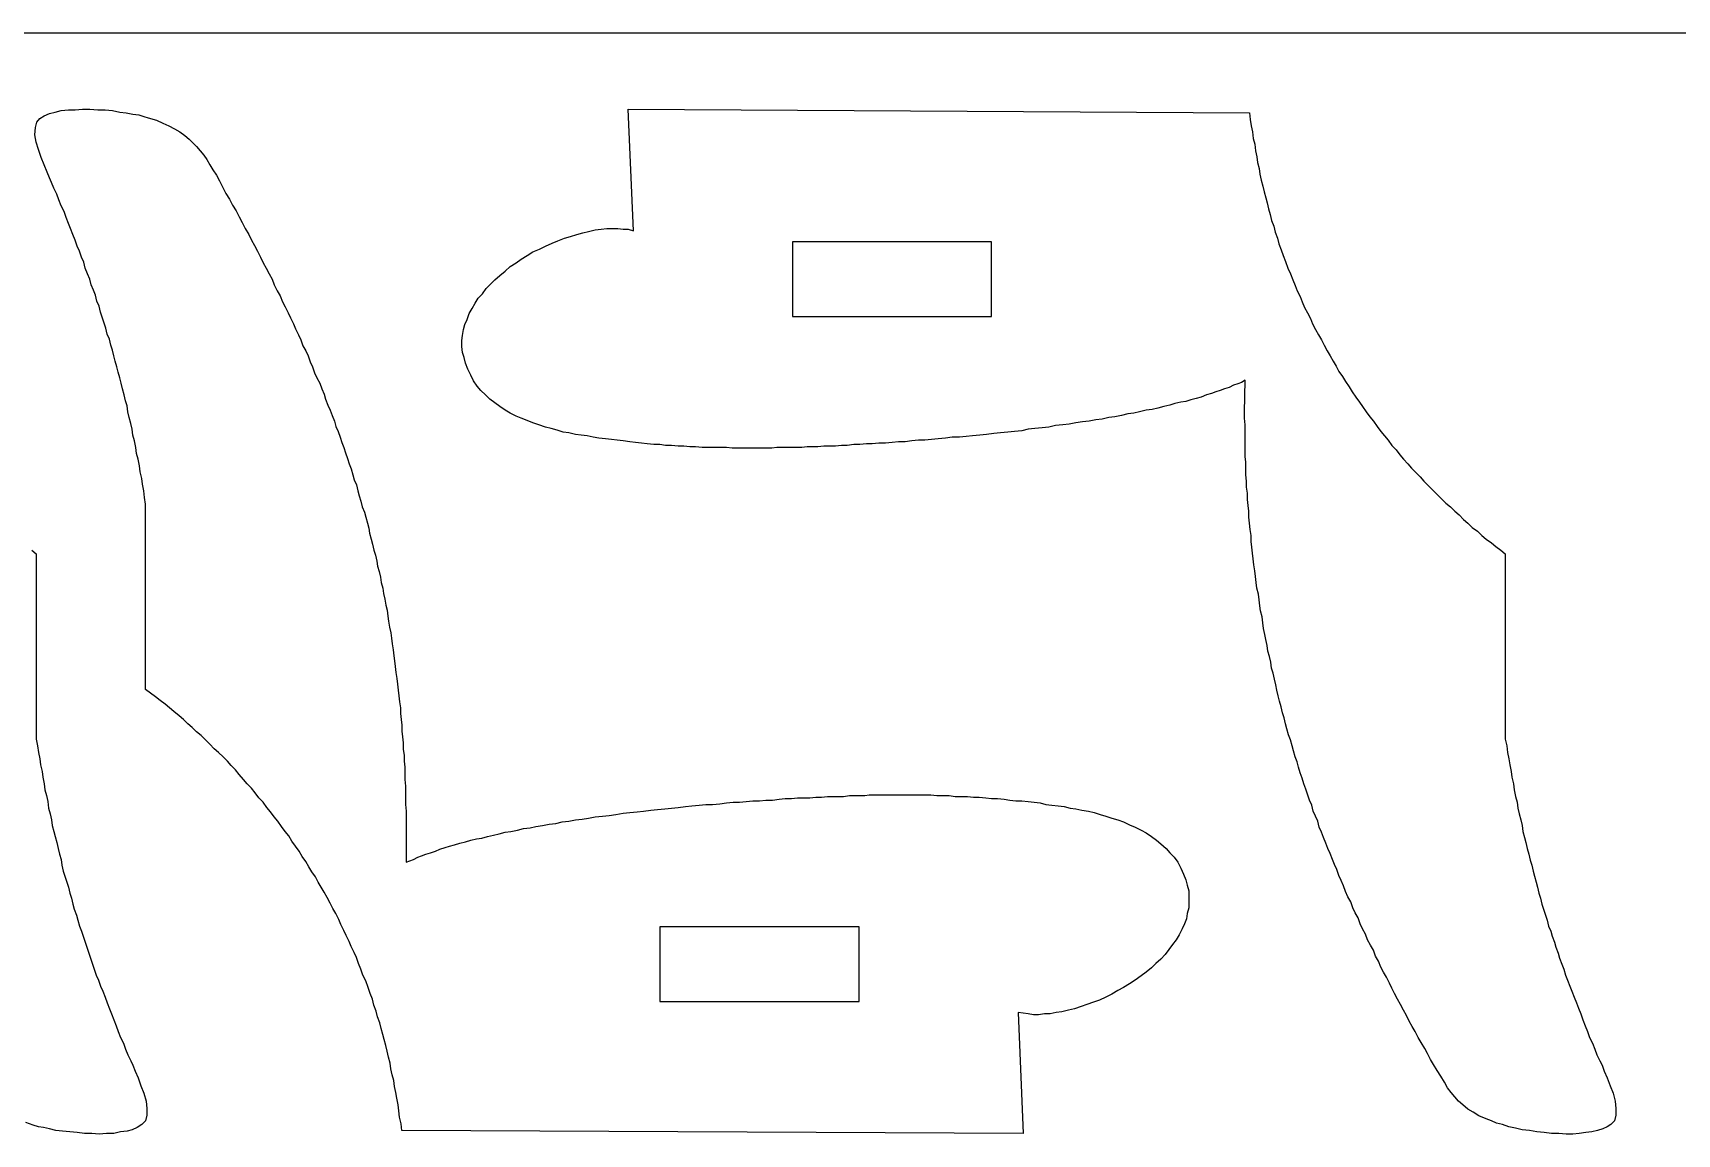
# Model space of a CAD drawing. Extents: x 11 to 591, y 39 to 419.
# Drawn here: x 181.2 to 237.3, y 191.4 to 229 of the extents above; entities that cross this region are included whole.
import ezdxf

# ---------------------------------------------------------------- set-up
doc = ezdxf.new("R2010")
doc.units = 0
doc.layers.get('0').update_dxf_attribs({"linetype": 'CONTINUOUS'})

msp = doc.modelspace()

# ---------------------------------------------------------------- linework, layer by layer
at = {"color": 5}
msp.add_line((11.215419, 228.955266), (591.140419, 228.955266), dxfattribs=at)
at = {"color": 3}
for p, q in [((181.465419, 226.030266), (181.615419, 226.130266)), ((181.615419, 226.130266), (181.790419, 226.205266)), ((181.790419, 226.205266), (181.990419, 226.255266)), ((181.990419, 226.255266), (182.190419, 226.305266)), ((182.190419, 226.305266), (182.440419, 226.330266)), ((182.440419, 226.330266), (182.665419, 226.330266)), ((182.665419, 226.330266), (182.915419, 226.355266)), ((182.915419, 226.355266), (183.165419, 226.355266)), ((183.165419, 226.355266), (183.440419, 226.330266)), ((183.440419, 226.330266), (183.690419, 226.330266)), ((183.690419, 226.330266), (183.940419, 226.305266)), ((183.940419, 226.305266), (184.190419, 226.255266)), ((184.190419, 226.255266), (184.415419, 226.230266)), ((184.415419, 226.230266), (184.640419, 226.180266)), ((184.640419, 226.180266), (184.840419, 226.155266)), ((184.840419, 226.155266), (185.015419, 226.105266)), ((185.015419, 226.105266), (185.165419, 226.055266)), ((201.715419, 222.205266), (201.540419, 226.355266)), ((201.540419, 226.355266), (222.740419, 226.230266)), ((222.740419, 226.230266), (222.765419, 226.005266)), ((181.290419, 225.480266), (181.315419, 225.730266)), ((181.315419, 225.730266), (181.365419, 225.905266)), ((181.365419, 225.905266), (181.465419, 226.030266)), ((185.165419, 226.055266), (185.440419, 225.980266)), ((185.440419, 225.980266), (185.665419, 225.880266)), ((185.665419, 225.880266), (185.865419, 225.780266)), ((185.865419, 225.780266), (186.065419, 225.680266)), ((186.065419, 225.680266), (186.240419, 225.580266)), ((186.240419, 225.580266), (186.415419, 225.455266)), ((222.765419, 226.005266), (222.790419, 225.780266)), ((222.790419, 225.780266), (222.840419, 225.580266)), ((222.840419, 225.580266), (222.865419, 225.355266)), ((181.340419, 225.230266), (181.290419, 225.480266)), ((181.415419, 224.980266), (181.340419, 225.230266)), ((181.515419, 224.705266), (181.415419, 224.980266)), ((186.415419, 225.455266), (186.565419, 225.330266)), ((186.565419, 225.330266), (186.690419, 225.205266)), ((186.690419, 225.205266), (186.815419, 225.080266)), ((186.815419, 225.080266), (186.940419, 224.930266)), ((222.865419, 225.355266), (222.915419, 225.155266)), ((222.915419, 225.155266), (222.940419, 224.930266)), ((181.615419, 224.455266), (181.515419, 224.705266)), ((181.715419, 224.205266), (181.615419, 224.455266)), ((186.940419, 224.930266), (187.065419, 224.780266)), ((187.065419, 224.780266), (187.165419, 224.630266)), ((187.165419, 224.630266), (187.265419, 224.455266)), ((187.265419, 224.455266), (187.365419, 224.280266)), ((222.940419, 224.930266), (222.990419, 224.730266)), ((222.990419, 224.730266), (223.015419, 224.530266)), ((223.015419, 224.530266), (223.065419, 224.330266)), ((181.790419, 224.005266), (181.715419, 224.205266)), ((181.865419, 223.855266), (181.790419, 224.005266)), ((181.940419, 223.655266), (181.865419, 223.855266)), ((187.365419, 224.280266), (187.490419, 224.105266)), ((187.490419, 224.105266), (187.590419, 223.905266)), ((187.590419, 223.905266), (187.815419, 223.480266)), ((223.065419, 224.330266), (223.090419, 224.130266)), ((223.090419, 224.130266), (223.140419, 223.930266)), ((223.140419, 223.930266), (223.190419, 223.730266)), ((182.040419, 223.455266), (181.940419, 223.655266)), ((182.115419, 223.255266), (182.040419, 223.455266)), ((187.815419, 223.480266), (187.940419, 223.280266)), ((187.940419, 223.280266), (188.040419, 223.080266)), ((223.190419, 223.730266), (223.240419, 223.530266)), ((223.240419, 223.530266), (223.290419, 223.330266)), ((223.290419, 223.330266), (223.340419, 223.155266)), ((182.190419, 223.055266), (182.115419, 223.255266)), ((182.290419, 222.855266), (182.190419, 223.055266)), ((182.365419, 222.655266), (182.290419, 222.855266)), ((188.040419, 223.080266), (188.165419, 222.880266)), ((188.165419, 222.880266), (188.265419, 222.680266)), ((223.340419, 223.155266), (223.390419, 222.955266)), ((223.390419, 222.955266), (223.440419, 222.755266)), ((223.440419, 222.755266), (223.490419, 222.555266)), ((182.440419, 222.455266), (182.365419, 222.655266)), ((182.515419, 222.280266), (182.440419, 222.455266)), ((182.590419, 222.080266), (182.515419, 222.280266)), ((188.265419, 222.680266), (188.365419, 222.480266)), ((188.365419, 222.480266), (188.465419, 222.280266)), ((188.465419, 222.280266), (188.590419, 222.080266)), ((199.990419, 222.130266), (200.190419, 222.180266)), ((200.190419, 222.180266), (200.415419, 222.230266)), ((200.415419, 222.230266), (200.615419, 222.255266)), ((200.615419, 222.255266), (200.815419, 222.280266)), ((200.815419, 222.280266), (200.990419, 222.280266)), ((200.990419, 222.280266), (201.190419, 222.280266)), ((201.190419, 222.280266), (201.365419, 222.255266)), ((201.365419, 222.255266), (201.540419, 222.255266)), ((201.540419, 222.255266), (201.715419, 222.205266)), ((223.490419, 222.555266), (223.565419, 222.355266)), ((223.565419, 222.355266), (223.615419, 222.155266)), ((182.665419, 221.880266), (182.590419, 222.080266)), ((182.740419, 221.680266), (182.665419, 221.880266)), ((182.815419, 221.505266), (182.740419, 221.680266)), ((188.590419, 222.080266), (188.690419, 221.880266)), ((188.690419, 221.880266), (188.790419, 221.705266)), ((188.790419, 221.705266), (188.890419, 221.505266)), ((198.515419, 221.580266), (198.715419, 221.680266)), ((198.715419, 221.680266), (198.940419, 221.780266)), ((198.940419, 221.780266), (199.140419, 221.855266)), ((199.140419, 221.855266), (199.365419, 221.955266)), ((199.365419, 221.955266), (199.565419, 222.005266)), ((199.565419, 222.005266), (199.790419, 222.080266)), ((199.790419, 222.080266), (199.990419, 222.130266)), ((223.615419, 222.155266), (223.690419, 221.955266)), ((223.690419, 221.955266), (223.740419, 221.755266)), ((223.740419, 221.755266), (223.815419, 221.555266)), ((182.890419, 221.305266), (182.815419, 221.505266)), ((182.965419, 221.130266), (182.890419, 221.305266)), ((183.015419, 220.930266), (182.965419, 221.130266)), ((188.890419, 221.505266), (188.990419, 221.305266)), ((188.990419, 221.305266), (189.090419, 221.105266)), ((189.090419, 221.105266), (189.190419, 220.930266)), ((197.515419, 220.980266), (197.715419, 221.105266)), ((197.715419, 221.105266), (197.890419, 221.230266)), ((197.890419, 221.230266), (198.090419, 221.355266)), ((198.090419, 221.355266), (198.290419, 221.480266)), ((198.290419, 221.480266), (198.515419, 221.580266)), ((223.815419, 221.555266), (223.890419, 221.355266)), ((223.890419, 221.355266), (223.965419, 221.155266)), ((223.965419, 221.155266), (224.040419, 220.930266)), ((183.090419, 220.730266), (183.015419, 220.930266)), ((183.165419, 220.555266), (183.090419, 220.730266)), ((183.215419, 220.355266), (183.165419, 220.555266)), ((189.190419, 220.930266), (189.290419, 220.730266)), ((189.290419, 220.730266), (189.390419, 220.555266)), ((189.390419, 220.555266), (189.465419, 220.355266)), ((196.840419, 220.380266), (196.990419, 220.530266)), ((196.990419, 220.530266), (197.165419, 220.680266)), ((197.165419, 220.680266), (197.340419, 220.830266)), ((197.340419, 220.830266), (197.515419, 220.980266)), ((224.040419, 220.930266), (224.140419, 220.730266)), ((224.140419, 220.730266), (224.215419, 220.530266)), ((224.215419, 220.530266), (224.290419, 220.330266)), ((183.290419, 220.180266), (183.215419, 220.355266)), ((183.365419, 220.005266), (183.290419, 220.180266)), ((183.415419, 219.805266), (183.365419, 220.005266)), ((189.465419, 220.355266), (189.565419, 220.155266)), ((189.565419, 220.155266), (189.665419, 219.980266)), ((189.665419, 219.980266), (189.740419, 219.780266)), ((196.415419, 219.905266), (196.565419, 220.055266)), ((196.565419, 220.055266), (196.690419, 220.230266)), ((196.690419, 220.230266), (196.840419, 220.380266)), ((224.290419, 220.330266), (224.365419, 220.155266)), ((224.365419, 220.155266), (224.465419, 219.955266)), ((224.465419, 219.955266), (224.540419, 219.780266)), ((183.490419, 219.630266), (183.415419, 219.805266)), ((183.540419, 219.430266), (183.490419, 219.630266)), ((183.590419, 219.255266), (183.540419, 219.430266)), ((189.740419, 219.780266), (189.840419, 219.605266)), ((189.840419, 219.605266), (189.940419, 219.405266)), ((189.940419, 219.405266), (190.015419, 219.230266)), ((196.040419, 219.180266), (196.115419, 219.380266)), ((196.115419, 219.380266), (196.215419, 219.555266)), ((196.215419, 219.555266), (196.315419, 219.730266)), ((196.315419, 219.730266), (196.415419, 219.905266)), ((224.540419, 219.780266), (224.615419, 219.580266)), ((224.615419, 219.580266), (224.715419, 219.405266)), ((224.715419, 219.405266), (224.815419, 219.205266)), ((183.665419, 219.055266), (183.590419, 219.255266)), ((183.715419, 218.880266), (183.665419, 219.055266)), ((183.765419, 218.680266), (183.715419, 218.880266)), ((190.015419, 219.230266), (190.115419, 219.030266)), ((190.115419, 219.030266), (190.190419, 218.855266)), ((190.190419, 218.855266), (190.290419, 218.655266)), ((195.890419, 218.630266), (195.915419, 218.830266)), ((195.915419, 218.830266), (195.965419, 219.005266)), ((195.965419, 219.005266), (196.040419, 219.180266)), ((224.815419, 219.205266), (224.890419, 219.030266)), ((224.890419, 219.030266), (224.990419, 218.830266)), ((224.990419, 218.830266), (225.090419, 218.655266)), ((183.840419, 218.505266), (183.765419, 218.680266)), ((183.890419, 218.305266), (183.840419, 218.505266)), ((183.940419, 218.130266), (183.890419, 218.305266)), ((190.290419, 218.655266), (190.365419, 218.480266)), ((190.365419, 218.480266), (190.440419, 218.280266)), ((190.440419, 218.280266), (190.540419, 218.105266)), ((195.865419, 218.455266), (195.890419, 218.630266)), ((195.865419, 218.255266), (195.865419, 218.455266)), ((195.890419, 218.055266), (195.865419, 218.255266)), ((225.090419, 218.655266), (225.190419, 218.480266)), ((225.190419, 218.480266), (225.290419, 218.305266)), ((225.290419, 218.305266), (225.390419, 218.105266)), ((183.990419, 217.930266), (183.940419, 218.130266)), ((184.040419, 217.755266), (183.990419, 217.930266)), ((184.090419, 217.555266), (184.040419, 217.755266)), ((190.540419, 218.105266), (190.615419, 217.930266)), ((190.615419, 217.930266), (190.690419, 217.730266)), ((190.690419, 217.730266), (190.765419, 217.555266)), ((195.940419, 217.880266), (195.890419, 218.055266)), ((195.990419, 217.680266), (195.940419, 217.880266)), ((196.065419, 217.480266), (195.990419, 217.680266)), ((225.390419, 218.105266), (225.490419, 217.930266)), ((225.490419, 217.930266), (225.590419, 217.755266)), ((225.590419, 217.755266), (225.690419, 217.580266)), ((184.140419, 217.380266), (184.090419, 217.555266)), ((184.190419, 217.180266), (184.140419, 217.380266)), ((184.240419, 217.005266), (184.190419, 217.180266)), ((190.765419, 217.555266), (190.840419, 217.355266)), ((190.840419, 217.355266), (190.915419, 217.180266)), ((190.915419, 217.180266), (191.015419, 217.005266)), ((196.165419, 217.280266), (196.065419, 217.480266)), ((196.265419, 217.080266), (196.165419, 217.280266)), ((225.690419, 217.580266), (225.790419, 217.405266)), ((225.790419, 217.405266), (225.915419, 217.230266)), ((225.915419, 217.230266), (226.015419, 217.055266)), ((184.290419, 216.805266), (184.240419, 217.005266)), ((184.340419, 216.605266), (184.290419, 216.805266)), ((184.390419, 216.405266), (184.340419, 216.605266)), ((191.015419, 217.005266), (191.090419, 216.805266)), ((191.090419, 216.805266), (191.165419, 216.630266)), ((191.165419, 216.630266), (191.215419, 216.455266)), ((196.390419, 216.905266), (196.265419, 217.080266)), ((196.515419, 216.755266), (196.390419, 216.905266)), ((196.665419, 216.605266), (196.515419, 216.755266)), ((196.815419, 216.455266), (196.665419, 216.605266)), ((221.265419, 216.605266), (221.090419, 216.530266)), ((221.440419, 216.655266), (221.265419, 216.605266)), ((221.590419, 216.705266), (221.440419, 216.655266)), ((221.740419, 216.755266), (221.590419, 216.705266)), ((221.890419, 216.805266), (221.740419, 216.755266)), ((222.040419, 216.855266), (221.890419, 216.805266)), ((222.190419, 216.930266), (222.040419, 216.855266)), ((222.340419, 216.980266), (222.190419, 216.930266)), ((222.465419, 217.030266), (222.340419, 216.980266)), ((222.590419, 217.105266), (222.465419, 217.030266)), ((222.565419, 216.005266), (222.590419, 217.105266)), ((226.015419, 217.055266), (226.140419, 216.880266)), ((226.140419, 216.880266), (226.240419, 216.705266)), ((226.240419, 216.705266), (226.365419, 216.530266)), ((184.440419, 216.230266), (184.390419, 216.405266)), ((184.465419, 216.030266), (184.440419, 216.230266)), ((184.515419, 215.830266), (184.465419, 216.030266)), ((191.215419, 216.455266), (191.290419, 216.255266)), ((191.290419, 216.255266), (191.365419, 216.080266)), ((191.365419, 216.080266), (191.440419, 215.905266)), ((196.990419, 216.330266), (196.815419, 216.455266)), ((197.165419, 216.205266), (196.990419, 216.330266)), ((197.340419, 216.080266), (197.165419, 216.205266)), ((197.515419, 215.980266), (197.340419, 216.080266)), ((218.990419, 216.030266), (218.790419, 215.980266)), ((219.215419, 216.080266), (218.990419, 216.030266)), ((219.415419, 216.105266), (219.215419, 216.080266)), ((219.615419, 216.155266), (219.415419, 216.105266)), ((219.815419, 216.205266), (219.615419, 216.155266)), ((220.015419, 216.255266), (219.815419, 216.205266)), ((220.190419, 216.305266), (220.015419, 216.255266)), ((220.390419, 216.355266), (220.190419, 216.305266)), ((220.565419, 216.380266), (220.390419, 216.355266)), ((220.740419, 216.430266), (220.565419, 216.380266)), ((220.915419, 216.480266), (220.740419, 216.430266)), ((221.090419, 216.530266), (220.915419, 216.480266)), ((222.565419, 215.805266), (222.565419, 216.005266)), ((226.365419, 216.530266), (226.490419, 216.355266)), ((226.490419, 216.355266), (226.590419, 216.205266)), ((226.590419, 216.205266), (226.715419, 216.030266)), ((226.715419, 216.030266), (226.840419, 215.855266)), ((184.565419, 215.630266), (184.515419, 215.830266)), ((184.615419, 215.430266), (184.565419, 215.630266)), ((184.640419, 215.230266), (184.615419, 215.430266)), ((191.440419, 215.905266), (191.515419, 215.705266)), ((191.515419, 215.705266), (191.565419, 215.530266)), ((191.565419, 215.530266), (191.640419, 215.355266)), ((197.715419, 215.880266), (197.515419, 215.980266)), ((197.890419, 215.805266), (197.715419, 215.880266)), ((198.090419, 215.730266), (197.890419, 215.805266)), ((198.290419, 215.655266), (198.090419, 215.730266)), ((198.490419, 215.580266), (198.290419, 215.655266)), ((198.715419, 215.505266), (198.490419, 215.580266)), ((198.915419, 215.455266), (198.715419, 215.505266)), ((199.115419, 215.405266), (198.915419, 215.455266)), ((215.190419, 215.430266), (214.965419, 215.380266)), ((215.415419, 215.455266), (215.190419, 215.430266)), ((215.665419, 215.480266), (215.415419, 215.455266)), ((215.890419, 215.505266), (215.665419, 215.480266)), ((216.115419, 215.555266), (215.890419, 215.505266)), ((216.365419, 215.580266), (216.115419, 215.555266)), ((216.590419, 215.605266), (216.365419, 215.580266)), ((216.815419, 215.655266), (216.590419, 215.605266)), ((217.040419, 215.680266), (216.815419, 215.655266)), ((217.265419, 215.705266), (217.040419, 215.680266)), ((217.490419, 215.755266), (217.265419, 215.705266)), ((217.715419, 215.780266), (217.490419, 215.755266)), ((217.940419, 215.830266), (217.715419, 215.780266)), ((218.140419, 215.855266), (217.940419, 215.830266)), ((218.365419, 215.905266), (218.140419, 215.855266)), ((218.590419, 215.955266), (218.365419, 215.905266)), ((218.790419, 215.980266), (218.590419, 215.955266)), ((222.590419, 215.580266), (222.565419, 215.805266)), ((222.590419, 215.355266), (222.590419, 215.580266)), ((226.840419, 215.855266), (226.965419, 215.705266)), ((226.965419, 215.705266), (227.090419, 215.530266)), ((227.090419, 215.530266), (227.215419, 215.355266)), ((184.690419, 215.030266), (184.640419, 215.230266)), ((184.740419, 214.805266), (184.690419, 215.030266)), ((191.640419, 215.355266), (191.715419, 215.155266)), ((191.715419, 215.155266), (191.765419, 214.980266)), ((191.765419, 214.980266), (191.840419, 214.805266)), ((199.315419, 215.330266), (199.115419, 215.405266)), ((199.515419, 215.305266), (199.315419, 215.330266)), ((199.740419, 215.255266), (199.515419, 215.305266)), ((199.940419, 215.230266), (199.740419, 215.255266)), ((200.140419, 215.205266), (199.940419, 215.230266)), ((200.340419, 215.155266), (200.140419, 215.205266)), ((200.540419, 215.130266), (200.340419, 215.155266)), ((200.765419, 215.105266), (200.540419, 215.130266)), ((200.965419, 215.080266), (200.765419, 215.105266)), ((201.165419, 215.055266), (200.965419, 215.080266)), ((201.365419, 215.030266), (201.165419, 215.055266)), ((201.590419, 215.005266), (201.365419, 215.030266)), ((201.790419, 214.980266), (201.590419, 215.005266)), ((201.990419, 214.955266), (201.790419, 214.980266)), ((202.190419, 214.930266), (201.990419, 214.955266)), ((202.415419, 214.905266), (202.190419, 214.930266)), ((202.615419, 214.905266), (202.415419, 214.905266)), ((202.815419, 214.880266), (202.615419, 214.905266)), ((203.015419, 214.880266), (202.815419, 214.880266)), ((203.240419, 214.855266), (203.015419, 214.880266)), ((208.815419, 214.880266), (208.615419, 214.855266)), ((209.015419, 214.880266), (208.815419, 214.880266)), ((209.240419, 214.905266), (209.015419, 214.880266)), ((209.440419, 214.905266), (209.240419, 214.905266)), ((209.665419, 214.930266), (209.440419, 214.905266)), ((209.865419, 214.930266), (209.665419, 214.930266)), ((210.090419, 214.955266), (209.865419, 214.930266)), ((210.315419, 214.955266), (210.090419, 214.955266)), ((210.540419, 214.980266), (210.315419, 214.955266)), ((210.765419, 215.005266), (210.540419, 214.980266)), ((210.990419, 215.005266), (210.765419, 215.005266)), ((211.215419, 215.030266), (210.990419, 215.005266)), ((211.440419, 215.055266), (211.215419, 215.030266)), ((211.665419, 215.055266), (211.440419, 215.055266)), ((211.890419, 215.080266), (211.665419, 215.055266)), ((212.115419, 215.105266), (211.890419, 215.080266)), ((212.365419, 215.130266), (212.115419, 215.105266)), ((212.590419, 215.155266), (212.365419, 215.130266)), ((212.840419, 215.155266), (212.590419, 215.155266)), ((213.065419, 215.180266), (212.840419, 215.155266)), ((213.290419, 215.205266), (213.065419, 215.180266)), ((213.540419, 215.230266), (213.290419, 215.205266)), ((213.765419, 215.255266), (213.540419, 215.230266)), ((214.015419, 215.280266), (213.765419, 215.255266)), ((214.240419, 215.305266), (214.015419, 215.280266)), ((214.490419, 215.330266), (214.240419, 215.305266)), ((214.715419, 215.355266), (214.490419, 215.330266)), ((214.965419, 215.380266), (214.715419, 215.355266)), ((222.590419, 215.155266), (222.590419, 215.355266)), ((222.590419, 214.930266), (222.590419, 215.155266)), ((222.590419, 214.730266), (222.590419, 214.930266)), ((227.215419, 215.355266), (227.340419, 215.205266)), ((227.340419, 215.205266), (227.465419, 215.055266)), ((227.465419, 215.055266), (227.590419, 214.880266)), ((227.590419, 214.880266), (227.740419, 214.730266)), ((184.765419, 214.605266), (184.740419, 214.805266)), ((184.815419, 214.405266), (184.765419, 214.605266)), ((184.865419, 214.180266), (184.815419, 214.405266)), ((191.840419, 214.805266), (191.890419, 214.630266)), ((191.890419, 214.630266), (191.965419, 214.430266)), ((191.965419, 214.430266), (192.015419, 214.255266)), ((203.440419, 214.855266), (203.240419, 214.855266)), ((203.640419, 214.830266), (203.440419, 214.855266)), ((203.840419, 214.830266), (203.640419, 214.830266)), ((204.065419, 214.805266), (203.840419, 214.830266)), ((204.265419, 214.805266), (204.065419, 214.805266)), ((204.465419, 214.805266), (204.265419, 214.805266)), ((204.690419, 214.805266), (204.465419, 214.805266)), ((204.890419, 214.805266), (204.690419, 214.805266)), ((205.090419, 214.780266), (204.890419, 214.805266)), ((205.315419, 214.780266), (205.090419, 214.780266)), ((205.515419, 214.780266), (205.315419, 214.780266)), ((205.715419, 214.780266), (205.515419, 214.780266)), ((205.865419, 214.780266), (205.715419, 214.780266)), ((205.990419, 214.780266), (205.865419, 214.780266)), ((206.140419, 214.780266), (205.990419, 214.780266)), ((206.290419, 214.780266), (206.140419, 214.780266)), ((206.440419, 214.780266), (206.290419, 214.780266)), ((206.615419, 214.805266), (206.440419, 214.780266)), ((206.765419, 214.805266), (206.615419, 214.805266)), ((206.940419, 214.805266), (206.765419, 214.805266)), ((207.115419, 214.805266), (206.940419, 214.805266)), ((207.290419, 214.805266), (207.115419, 214.805266)), ((207.465419, 214.805266), (207.290419, 214.805266)), ((207.640419, 214.830266), (207.465419, 214.805266)), ((207.840419, 214.830266), (207.640419, 214.830266)), ((208.015419, 214.830266), (207.840419, 214.830266)), ((208.215419, 214.855266), (208.015419, 214.830266)), ((208.415419, 214.855266), (208.215419, 214.855266)), ((208.615419, 214.855266), (208.415419, 214.855266)), ((222.590419, 214.505266), (222.590419, 214.730266)), ((222.615419, 214.305266), (222.590419, 214.505266)), ((222.615419, 214.080266), (222.615419, 214.305266)), ((227.740419, 214.730266), (227.865419, 214.555266)), ((227.865419, 214.555266), (227.990419, 214.405266)), ((227.990419, 214.405266), (228.140419, 214.255266)), ((184.890419, 213.980266), (184.865419, 214.180266)), ((184.940419, 213.755266), (184.890419, 213.980266)), ((184.965419, 213.555266), (184.940419, 213.755266)), ((192.015419, 214.255266), (192.090419, 214.080266)), ((192.090419, 214.080266), (192.140419, 213.880266)), ((192.140419, 213.880266), (192.190419, 213.705266)), ((222.615419, 213.880266), (222.615419, 214.080266)), ((222.640419, 213.655266), (222.615419, 213.880266)), ((228.140419, 214.255266), (228.265419, 214.105266)), ((228.265419, 214.105266), (228.415419, 213.955266)), ((228.415419, 213.955266), (228.565419, 213.805266)), ((228.565419, 213.805266), (228.690419, 213.655266)), ((185.015419, 213.330266), (184.965419, 213.555266)), ((185.040419, 213.105266), (185.015419, 213.330266)), ((192.190419, 213.705266), (192.265419, 213.530266)), ((192.265419, 213.530266), (192.315419, 213.330266)), ((192.315419, 213.330266), (192.365419, 213.155266)), ((222.640419, 213.455266), (222.640419, 213.655266)), ((222.665419, 213.255266), (222.640419, 213.455266)), ((222.665419, 213.030266), (222.665419, 213.255266)), ((228.690419, 213.655266), (228.840419, 213.505266)), ((228.840419, 213.505266), (228.990419, 213.355266)), ((228.990419, 213.355266), (229.140419, 213.205266)), ((229.140419, 213.205266), (229.290419, 213.055266)), ((185.065419, 212.880266), (185.040419, 213.105266)), ((185.065419, 206.555266), (185.065419, 212.880266)), ((192.365419, 213.155266), (192.415419, 212.980266)), ((192.415419, 212.980266), (192.465419, 212.780266)), ((192.465419, 212.780266), (192.540419, 212.605266)), ((222.690419, 212.830266), (222.665419, 213.030266)), ((222.715419, 212.630266), (222.690419, 212.830266)), ((222.715419, 212.430266), (222.715419, 212.630266)), ((229.290419, 213.055266), (229.440419, 212.905266)), ((229.440419, 212.905266), (229.590419, 212.780266)), ((229.590419, 212.780266), (229.740419, 212.630266)), ((229.740419, 212.630266), (229.890419, 212.505266)), ((192.540419, 212.605266), (192.590419, 212.430266)), ((192.590419, 212.430266), (192.640419, 212.230266)), ((192.640419, 212.230266), (192.690419, 212.055266)), ((222.740419, 212.230266), (222.715419, 212.430266)), ((222.765419, 212.005266), (222.740419, 212.230266)), ((229.890419, 212.505266), (230.040419, 212.355266)), ((230.040419, 212.355266), (230.190419, 212.230266)), ((230.190419, 212.230266), (230.340419, 212.080266)), ((230.340419, 212.080266), (230.515419, 211.955266)), ((192.690419, 212.055266), (192.715419, 211.880266)), ((192.715419, 211.880266), (192.765419, 211.680266)), ((192.765419, 211.680266), (192.815419, 211.505266)), ((192.815419, 211.505266), (192.865419, 211.305266)), ((222.790419, 211.805266), (222.765419, 212.005266)), ((222.790419, 211.605266), (222.790419, 211.805266)), ((222.815419, 211.405266), (222.790419, 211.605266)), ((230.515419, 211.955266), (230.665419, 211.805266)), ((230.665419, 211.805266), (230.815419, 211.680266)), ((230.815419, 211.680266), (230.990419, 211.555266)), ((230.990419, 211.555266), (231.140419, 211.430266)), ((181.190419, 211.305266), (181.340419, 211.180266)), ((181.340419, 211.180266), (181.340419, 204.855266)), ((192.865419, 211.305266), (192.915419, 211.130266)), ((192.915419, 211.130266), (192.965419, 210.930266)), ((222.840419, 211.205266), (222.815419, 211.405266)), ((222.865419, 211.005266), (222.840419, 211.205266)), ((222.890419, 210.805266), (222.865419, 211.005266)), ((231.140419, 211.430266), (231.315419, 211.305266)), ((231.315419, 211.305266), (231.465419, 211.180266)), ((231.465419, 211.180266), (231.465419, 204.855266)), ((192.965419, 210.930266), (192.990419, 210.755266)), ((192.990419, 210.755266), (193.040419, 210.580266)), ((193.040419, 210.580266), (193.090419, 210.380266)), ((193.090419, 210.380266), (193.115419, 210.205266)), ((222.915419, 210.605266), (222.890419, 210.805266)), ((222.940419, 210.405266), (222.915419, 210.605266)), ((222.965419, 210.205266), (222.940419, 210.405266)), ((193.115419, 210.205266), (193.165419, 210.005266)), ((193.165419, 210.005266), (193.190419, 209.830266)), ((193.190419, 209.830266), (193.240419, 209.630266)), ((222.990419, 210.005266), (222.965419, 210.205266)), ((223.040419, 209.805266), (222.990419, 210.005266)), ((193.240419, 209.630266), (193.265419, 209.430266)), ((193.265419, 209.430266), (193.315419, 209.255266)), ((193.315419, 209.255266), (193.340419, 209.055266)), ((223.065419, 209.605266), (223.040419, 209.805266)), ((223.090419, 209.405266), (223.065419, 209.605266)), ((223.115419, 209.230266), (223.090419, 209.405266)), ((193.340419, 209.055266), (193.365419, 208.880266)), ((193.365419, 208.880266), (193.390419, 208.680266)), ((223.165419, 209.030266), (223.115419, 209.230266)), ((223.190419, 208.830266), (223.165419, 209.030266)), ((223.215419, 208.630266), (223.190419, 208.830266)), ((193.390419, 208.680266), (193.440419, 208.480266)), ((193.440419, 208.480266), (193.465419, 208.305266)), ((193.465419, 208.305266), (193.490419, 208.105266)), ((223.265419, 208.430266), (223.215419, 208.630266)), ((223.290419, 208.255266), (223.265419, 208.430266)), ((223.340419, 208.055266), (223.290419, 208.255266)), ((193.490419, 208.105266), (193.515419, 207.905266)), ((193.515419, 207.905266), (193.540419, 207.705266)), ((193.540419, 207.705266), (193.565419, 207.530266)), ((223.365419, 207.855266), (223.340419, 208.055266)), ((223.415419, 207.680266), (223.365419, 207.855266)), ((223.465419, 207.480266), (223.415419, 207.680266)), ((193.565419, 207.530266), (193.590419, 207.330266)), ((193.590419, 207.330266), (193.615419, 207.130266)), ((193.615419, 207.130266), (193.640419, 206.930266)), ((223.490419, 207.280266), (223.465419, 207.480266)), ((223.540419, 207.105266), (223.490419, 207.280266)), ((223.590419, 206.905266), (223.540419, 207.105266)), ((185.240419, 206.430266), (185.065419, 206.555266)), ((193.640419, 206.930266), (193.665419, 206.730266)), ((193.665419, 206.730266), (193.690419, 206.530266)), ((193.690419, 206.530266), (193.715419, 206.330266)), ((223.640419, 206.705266), (223.590419, 206.905266)), ((223.665419, 206.530266), (223.640419, 206.705266)), ((223.715419, 206.330266), (223.665419, 206.530266)), ((185.415419, 206.305266), (185.240419, 206.430266)), ((185.565419, 206.180266), (185.415419, 206.305266)), ((185.740419, 206.055266), (185.565419, 206.180266)), ((185.890419, 205.930266), (185.740419, 206.055266)), ((186.040419, 205.805266), (185.890419, 205.930266)), ((193.715419, 206.330266), (193.740419, 206.130266)), ((193.740419, 206.130266), (193.765419, 205.930266)), ((193.765419, 205.930266), (193.765419, 205.730266)), ((223.765419, 206.155266), (223.715419, 206.330266)), ((223.815419, 205.955266), (223.765419, 206.155266)), ((223.865419, 205.755266), (223.815419, 205.955266)), ((186.215419, 205.655266), (186.040419, 205.805266)), ((186.365419, 205.530266), (186.215419, 205.655266)), ((186.515419, 205.380266), (186.365419, 205.530266)), ((186.665419, 205.255266), (186.515419, 205.380266)), ((193.765419, 205.730266), (193.790419, 205.530266)), ((193.790419, 205.530266), (193.815419, 205.330266)), ((193.815419, 205.330266), (193.815419, 205.130266)), ((223.915419, 205.580266), (223.865419, 205.755266)), ((223.965419, 205.380266), (223.915419, 205.580266)), ((224.015419, 205.205266), (223.965419, 205.380266)), ((181.340419, 204.855266), (181.390419, 204.630266)), ((186.815419, 205.105266), (186.665419, 205.255266)), ((186.965419, 204.980266), (186.815419, 205.105266)), ((187.115419, 204.830266), (186.965419, 204.980266)), ((187.265419, 204.680266), (187.115419, 204.830266)), ((193.815419, 205.130266), (193.840419, 204.930266)), ((193.840419, 204.930266), (193.865419, 204.730266)), ((224.065419, 205.005266), (224.015419, 205.205266)), ((224.140419, 204.830266), (224.065419, 205.005266)), ((224.190419, 204.630266), (224.140419, 204.830266)), ((231.465419, 204.855266), (231.515419, 204.630266)), ((181.390419, 204.630266), (181.415419, 204.405266)), ((181.415419, 204.405266), (181.465419, 204.180266)), ((187.415419, 204.530266), (187.265419, 204.680266)), ((187.565419, 204.405266), (187.415419, 204.530266)), ((187.715419, 204.255266), (187.565419, 204.405266)), ((187.865419, 204.105266), (187.715419, 204.255266)), ((193.865419, 204.730266), (193.865419, 204.505266)), ((193.865419, 204.505266), (193.890419, 204.305266)), ((193.890419, 204.305266), (193.890419, 204.105266)), ((224.240419, 204.455266), (224.190419, 204.630266)), ((224.290419, 204.255266), (224.240419, 204.455266)), ((224.365419, 204.080266), (224.290419, 204.255266)), ((231.515419, 204.630266), (231.540419, 204.405266)), ((231.540419, 204.405266), (231.590419, 204.180266)), ((181.465419, 204.180266), (181.490419, 203.980266)), ((181.490419, 203.980266), (181.540419, 203.755266)), ((181.540419, 203.755266), (181.565419, 203.555266)), ((187.990419, 203.955266), (187.865419, 204.105266)), ((188.140419, 203.805266), (187.990419, 203.955266)), ((188.265419, 203.655266), (188.140419, 203.805266)), ((188.415419, 203.480266), (188.265419, 203.655266)), ((193.890419, 204.105266), (193.915419, 203.905266)), ((193.915419, 203.905266), (193.915419, 203.680266)), ((193.915419, 203.680266), (193.915419, 203.480266)), ((224.415419, 203.905266), (224.365419, 204.080266)), ((224.465419, 203.705266), (224.415419, 203.905266)), ((224.540419, 203.530266), (224.465419, 203.705266)), ((231.590419, 204.180266), (231.615419, 203.980266)), ((231.615419, 203.980266), (231.665419, 203.755266)), ((231.665419, 203.755266), (231.690419, 203.555266)), ((181.565419, 203.555266), (181.615419, 203.330266)), ((181.615419, 203.330266), (181.640419, 203.130266)), ((181.640419, 203.130266), (181.690419, 202.930266)), ((188.540419, 203.330266), (188.415419, 203.480266)), ((188.690419, 203.180266), (188.540419, 203.330266)), ((188.815419, 203.030266), (188.690419, 203.180266)), ((193.915419, 203.480266), (193.940419, 203.255266)), ((193.940419, 203.255266), (193.940419, 203.055266)), ((224.590419, 203.330266), (224.540419, 203.530266)), ((224.665419, 203.155266), (224.590419, 203.330266)), ((224.715419, 202.980266), (224.665419, 203.155266)), ((231.690419, 203.555266), (231.740419, 203.330266)), ((231.740419, 203.330266), (231.765419, 203.130266)), ((231.765419, 203.130266), (231.815419, 202.905266)), ((181.690419, 202.930266), (181.740419, 202.730266)), ((181.740419, 202.730266), (181.765419, 202.505266)), ((188.940419, 202.855266), (188.815419, 203.030266)), ((189.090419, 202.705266), (188.940419, 202.855266)), ((189.215419, 202.530266), (189.090419, 202.705266)), ((189.340419, 202.380266), (189.215419, 202.530266)), ((193.940419, 203.055266), (193.940419, 202.830266)), ((193.940419, 202.830266), (193.940419, 202.630266)), ((193.940419, 202.630266), (193.965419, 202.405266)), ((203.015419, 202.505266), (203.240419, 202.530266)), ((203.240419, 202.530266), (203.490419, 202.555266)), ((203.490419, 202.555266), (203.715419, 202.580266)), ((203.715419, 202.580266), (203.965419, 202.605266)), ((203.965419, 202.605266), (204.190419, 202.630266)), ((204.190419, 202.630266), (204.415419, 202.630266)), ((204.415419, 202.630266), (204.665419, 202.655266)), ((204.665419, 202.655266), (204.890419, 202.680266)), ((204.890419, 202.680266), (205.115419, 202.705266)), ((205.115419, 202.705266), (205.340419, 202.705266)), ((205.340419, 202.705266), (205.565419, 202.730266)), ((205.565419, 202.730266), (205.790419, 202.755266)), ((205.790419, 202.755266), (206.015419, 202.755266)), ((206.015419, 202.755266), (206.240419, 202.780266)), ((206.240419, 202.780266), (206.465419, 202.780266)), ((206.465419, 202.780266), (206.690419, 202.805266)), ((206.690419, 202.805266), (206.890419, 202.830266)), ((206.890419, 202.830266), (207.115419, 202.830266)), ((207.115419, 202.830266), (207.315419, 202.855266)), ((207.315419, 202.855266), (207.515419, 202.855266)), ((207.515419, 202.855266), (207.740419, 202.855266)), ((207.740419, 202.855266), (207.940419, 202.880266)), ((207.940419, 202.880266), (208.140419, 202.880266)), ((208.140419, 202.880266), (208.340419, 202.905266)), ((208.340419, 202.905266), (208.515419, 202.905266)), ((208.515419, 202.905266), (208.715419, 202.905266)), ((208.715419, 202.905266), (208.890419, 202.905266)), ((208.890419, 202.905266), (209.090419, 202.930266)), ((209.090419, 202.930266), (209.265419, 202.930266)), ((209.265419, 202.930266), (209.440419, 202.930266)), ((209.440419, 202.930266), (209.615419, 202.930266)), ((209.615419, 202.930266), (209.765419, 202.955266)), ((209.765419, 202.955266), (209.940419, 202.955266)), ((209.940419, 202.955266), (210.090419, 202.955266)), ((210.090419, 202.955266), (210.265419, 202.955266)), ((210.265419, 202.955266), (210.415419, 202.955266)), ((210.415419, 202.955266), (210.540419, 202.955266)), ((210.540419, 202.955266), (210.690419, 202.955266)), ((210.690419, 202.955266), (210.815419, 202.955266)), ((210.815419, 202.955266), (211.040419, 202.955266)), ((211.040419, 202.955266), (211.240419, 202.955266)), ((211.240419, 202.955266), (211.440419, 202.955266)), ((211.440419, 202.955266), (211.665419, 202.955266)), ((211.665419, 202.955266), (211.865419, 202.955266)), ((211.865419, 202.955266), (212.065419, 202.930266)), ((212.065419, 202.930266), (212.290419, 202.930266)), ((212.290419, 202.930266), (212.490419, 202.930266)), ((212.490419, 202.930266), (212.690419, 202.905266)), ((212.690419, 202.905266), (212.915419, 202.905266)), ((212.915419, 202.905266), (213.115419, 202.905266)), ((213.115419, 202.905266), (213.315419, 202.880266)), ((213.315419, 202.880266), (213.515419, 202.880266)), ((213.515419, 202.880266), (213.740419, 202.855266)), ((213.740419, 202.855266), (213.940419, 202.830266)), ((213.940419, 202.830266), (214.140419, 202.830266)), ((214.140419, 202.830266), (214.365419, 202.805266)), ((214.365419, 202.805266), (214.565419, 202.780266)), ((214.565419, 202.780266), (214.765419, 202.755266)), ((214.765419, 202.755266), (214.965419, 202.755266)), ((214.965419, 202.755266), (215.190419, 202.730266)), ((215.190419, 202.730266), (215.390419, 202.705266)), ((215.390419, 202.705266), (215.590419, 202.680266)), ((215.590419, 202.680266), (215.790419, 202.630266)), ((215.790419, 202.630266), (215.990419, 202.605266)), ((215.990419, 202.605266), (216.215419, 202.580266)), ((216.215419, 202.580266), (216.415419, 202.555266)), ((216.415419, 202.555266), (216.615419, 202.505266)), ((224.790419, 202.780266), (224.715419, 202.980266)), ((224.865419, 202.605266), (224.790419, 202.780266)), ((224.915419, 202.405266), (224.865419, 202.605266)), ((231.815419, 202.905266), (231.865419, 202.705266)), ((231.865419, 202.705266), (231.890419, 202.505266)), ((181.765419, 202.505266), (181.815419, 202.305266)), ((181.815419, 202.305266), (181.865419, 202.105266)), ((181.865419, 202.105266), (181.890419, 201.905266)), ((189.465419, 202.205266), (189.340419, 202.380266)), ((189.590419, 202.055266), (189.465419, 202.205266)), ((189.715419, 201.880266), (189.590419, 202.055266)), ((193.965419, 202.405266), (193.965419, 202.180266)), ((193.965419, 202.180266), (193.965419, 201.980266)), ((193.965419, 201.980266), (193.965419, 201.755266)), ((198.840419, 201.955266), (199.065419, 201.980266)), ((199.065419, 201.980266), (199.290419, 202.030266)), ((199.290419, 202.030266), (199.515419, 202.055266)), ((199.515419, 202.055266), (199.740419, 202.105266)), ((199.740419, 202.105266), (199.965419, 202.130266)), ((199.965419, 202.130266), (200.190419, 202.155266)), ((200.190419, 202.155266), (200.415419, 202.205266)), ((200.415419, 202.205266), (200.665419, 202.230266)), ((200.665419, 202.230266), (200.890419, 202.255266)), ((200.890419, 202.255266), (201.115419, 202.280266)), ((201.115419, 202.280266), (201.365419, 202.330266)), ((201.365419, 202.330266), (201.590419, 202.355266)), ((201.590419, 202.355266), (201.840419, 202.380266)), ((201.840419, 202.380266), (202.065419, 202.405266)), ((202.065419, 202.405266), (202.315419, 202.430266)), ((202.315419, 202.430266), (202.540419, 202.455266)), ((202.540419, 202.455266), (202.790419, 202.480266)), ((202.790419, 202.480266), (203.015419, 202.505266)), ((216.615419, 202.505266), (216.815419, 202.480266)), ((216.815419, 202.480266), (217.015419, 202.430266)), ((217.015419, 202.430266), (217.240419, 202.405266)), ((217.240419, 202.405266), (217.440419, 202.355266)), ((217.440419, 202.355266), (217.640419, 202.280266)), ((217.640419, 202.280266), (217.840419, 202.230266)), ((217.840419, 202.230266), (218.040419, 202.155266)), ((218.040419, 202.155266), (218.240419, 202.105266)), ((218.240419, 202.105266), (218.440419, 202.030266)), ((218.440419, 202.030266), (218.640419, 201.930266)), ((224.990419, 202.230266), (224.915419, 202.405266)), ((225.065419, 202.055266), (224.990419, 202.230266)), ((225.115419, 201.855266), (225.065419, 202.055266)), ((231.890419, 202.505266), (231.940419, 202.305266)), ((231.940419, 202.305266), (231.990419, 202.105266)), ((231.990419, 202.105266), (232.040419, 201.905266)), ((181.890419, 201.905266), (181.940419, 201.705266)), ((181.940419, 201.705266), (181.990419, 201.530266)), ((181.990419, 201.530266), (182.040419, 201.330266)), ((189.840419, 201.705266), (189.715419, 201.880266)), ((189.965419, 201.555266), (189.840419, 201.705266)), ((190.065419, 201.380266), (189.965419, 201.555266)), ((193.965419, 201.755266), (193.965419, 201.530266)), ((193.965419, 201.530266), (193.965419, 201.305266)), ((195.990419, 201.355266), (196.165419, 201.405266)), ((196.165419, 201.405266), (196.365419, 201.455266)), ((196.365419, 201.455266), (196.540419, 201.480266)), ((196.540419, 201.480266), (196.740419, 201.530266)), ((196.740419, 201.530266), (196.940419, 201.580266)), ((196.940419, 201.580266), (197.140419, 201.630266)), ((197.140419, 201.630266), (197.340419, 201.680266)), ((197.340419, 201.680266), (197.540419, 201.705266)), ((197.540419, 201.705266), (197.765419, 201.755266)), ((197.765419, 201.755266), (197.965419, 201.805266)), ((197.965419, 201.805266), (198.190419, 201.830266)), ((198.190419, 201.830266), (198.390419, 201.880266)), ((198.390419, 201.880266), (198.615419, 201.905266)), ((198.615419, 201.905266), (198.840419, 201.955266)), ((218.640419, 201.930266), (218.840419, 201.855266)), ((218.840419, 201.855266), (219.040419, 201.755266)), ((219.040419, 201.755266), (219.215419, 201.655266)), ((219.215419, 201.655266), (219.390419, 201.530266)), ((219.390419, 201.530266), (219.565419, 201.405266)), ((219.565419, 201.405266), (219.715419, 201.280266)), ((225.190419, 201.680266), (225.115419, 201.855266)), ((225.265419, 201.505266), (225.190419, 201.680266)), ((225.340419, 201.305266), (225.265419, 201.505266)), ((232.040419, 201.905266), (232.065419, 201.705266)), ((232.065419, 201.705266), (232.115419, 201.505266)), ((232.115419, 201.505266), (232.165419, 201.330266)), ((182.040419, 201.330266), (182.090419, 201.130266)), ((182.090419, 201.130266), (182.140419, 200.930266)), ((182.140419, 200.930266), (182.190419, 200.755266)), ((190.190419, 201.205266), (190.065419, 201.380266)), ((190.315419, 201.030266), (190.190419, 201.205266)), ((190.415419, 200.855266), (190.315419, 201.030266)), ((190.540419, 200.680266), (190.415419, 200.855266)), ((193.965419, 201.305266), (193.965419, 201.080266)), ((193.965419, 201.080266), (193.965419, 200.855266)), ((193.965419, 200.855266), (193.965419, 200.655266)), ((194.365419, 200.830266), (194.490419, 200.880266)), ((194.490419, 200.880266), (194.640419, 200.930266)), ((194.640419, 200.930266), (194.790419, 200.980266)), ((194.790419, 200.980266), (194.965419, 201.030266)), ((194.965419, 201.030266), (195.115419, 201.105266)), ((195.115419, 201.105266), (195.290419, 201.155266)), ((195.290419, 201.155266), (195.440419, 201.205266)), ((195.440419, 201.205266), (195.615419, 201.255266)), ((195.615419, 201.255266), (195.790419, 201.305266)), ((195.790419, 201.305266), (195.990419, 201.355266)), ((219.715419, 201.280266), (219.890419, 201.130266)), ((219.890419, 201.130266), (220.015419, 200.980266)), ((220.015419, 200.980266), (220.165419, 200.830266)), ((225.415419, 201.130266), (225.340419, 201.305266)), ((225.490419, 200.955266), (225.415419, 201.130266)), ((225.565419, 200.755266), (225.490419, 200.955266)), ((232.165419, 201.330266), (232.215419, 201.130266)), ((232.215419, 201.130266), (232.265419, 200.930266)), ((232.265419, 200.930266), (232.315419, 200.730266)), ((182.190419, 200.755266), (182.215419, 200.555266)), ((182.215419, 200.555266), (182.265419, 200.355266)), ((182.265419, 200.355266), (182.315419, 200.180266)), ((190.640419, 200.505266), (190.540419, 200.680266)), ((190.740419, 200.330266), (190.640419, 200.505266)), ((190.865419, 200.155266), (190.740419, 200.330266)), ((193.965419, 200.655266), (194.090419, 200.705266)), ((194.090419, 200.705266), (194.215419, 200.755266)), ((194.215419, 200.755266), (194.365419, 200.830266)), ((220.165419, 200.830266), (220.290419, 200.655266)), ((220.290419, 200.655266), (220.390419, 200.455266)), ((220.390419, 200.455266), (220.490419, 200.255266)), ((225.640419, 200.580266), (225.565419, 200.755266)), ((225.715419, 200.405266), (225.640419, 200.580266)), ((225.790419, 200.205266), (225.715419, 200.405266)), ((232.315419, 200.730266), (232.365419, 200.555266)), ((232.365419, 200.555266), (232.415419, 200.355266)), ((232.415419, 200.355266), (232.465419, 200.180266)), ((182.315419, 200.180266), (182.390419, 199.980266)), ((182.390419, 199.980266), (182.440419, 199.805266)), ((182.440419, 199.805266), (182.490419, 199.605266)), ((190.965419, 199.980266), (190.865419, 200.155266)), ((191.065419, 199.805266), (190.965419, 199.980266)), ((191.165419, 199.630266), (191.065419, 199.805266)), ((220.490419, 200.255266), (220.565419, 200.055266)), ((220.565419, 200.055266), (220.615419, 199.880266)), ((220.615419, 199.880266), (220.665419, 199.680266)), ((225.865419, 200.030266), (225.790419, 200.205266)), ((225.940419, 199.855266), (225.865419, 200.030266)), ((226.015419, 199.655266), (225.940419, 199.855266)), ((232.465419, 200.180266), (232.515419, 199.980266)), ((232.515419, 199.980266), (232.565419, 199.805266)), ((232.565419, 199.805266), (232.615419, 199.605266)), ((182.490419, 199.605266), (182.540419, 199.430266)), ((182.540419, 199.430266), (182.590419, 199.230266)), ((182.590419, 199.230266), (182.640419, 199.055266)), ((191.265419, 199.455266), (191.165419, 199.630266)), ((191.365419, 199.255266), (191.265419, 199.455266)), ((191.465419, 199.080266), (191.365419, 199.255266)), ((220.665419, 199.680266), (220.665419, 199.480266)), ((220.665419, 199.480266), (220.665419, 199.305266)), ((220.665419, 199.305266), (220.665419, 199.105266)), ((226.090419, 199.480266), (226.015419, 199.655266)), ((226.190419, 199.305266), (226.090419, 199.480266)), ((226.265419, 199.105266), (226.190419, 199.305266)), ((232.615419, 199.605266), (232.665419, 199.430266)), ((232.665419, 199.430266), (232.715419, 199.230266)), ((232.715419, 199.230266), (232.765419, 199.055266)), ((182.640419, 199.055266), (182.715419, 198.855266)), ((182.715419, 198.855266), (182.765419, 198.680266)), ((182.765419, 198.680266), (182.815419, 198.480266)), ((191.565419, 198.905266), (191.465419, 199.080266)), ((191.665419, 198.705266), (191.565419, 198.905266)), ((191.740419, 198.530266), (191.665419, 198.705266)), ((220.590419, 198.730266), (220.515419, 198.555266)), ((220.615419, 198.905266), (220.590419, 198.730266)), ((220.665419, 199.105266), (220.615419, 198.905266)), ((226.340419, 198.930266), (226.265419, 199.105266)), ((226.440419, 198.755266), (226.340419, 198.930266)), ((226.515419, 198.555266), (226.440419, 198.755266)), ((232.765419, 199.055266), (232.840419, 198.855266)), ((232.840419, 198.855266), (232.890419, 198.680266)), ((232.890419, 198.680266), (232.940419, 198.480266)), ((182.815419, 198.480266), (182.890419, 198.305266)), ((182.890419, 198.305266), (182.940419, 198.130266)), ((182.940419, 198.130266), (183.015419, 197.930266)), ((191.840419, 198.330266), (191.740419, 198.530266)), ((191.915419, 198.155266), (191.840419, 198.330266)), ((192.015419, 197.955266), (191.915419, 198.155266)), ((220.340419, 198.180266), (220.240419, 198.005266)), ((220.440419, 198.380266), (220.340419, 198.180266)), ((220.515419, 198.555266), (220.440419, 198.380266)), ((226.590419, 198.380266), (226.515419, 198.555266)), ((226.690419, 198.205266), (226.590419, 198.380266)), ((226.765419, 198.005266), (226.690419, 198.205266)), ((232.940419, 198.480266), (233.015419, 198.305266)), ((233.015419, 198.305266), (233.065419, 198.130266)), ((233.065419, 198.130266), (233.140419, 197.930266)), ((183.015419, 197.930266), (183.065419, 197.755266)), ((183.065419, 197.755266), (183.140419, 197.555266)), ((183.140419, 197.555266), (183.190419, 197.380266)), ((192.090419, 197.780266), (192.015419, 197.955266)), ((192.190419, 197.580266), (192.090419, 197.780266)), ((192.265419, 197.405266), (192.190419, 197.580266)), ((219.865419, 197.505266), (219.715419, 197.355266)), ((219.990419, 197.680266), (219.865419, 197.505266)), ((220.115419, 197.855266), (219.990419, 197.680266)), ((220.240419, 198.005266), (220.115419, 197.855266)), ((226.865419, 197.830266), (226.765419, 198.005266)), ((226.965419, 197.655266), (226.865419, 197.830266)), ((227.040419, 197.455266), (226.965419, 197.655266)), ((233.140419, 197.930266), (233.190419, 197.755266)), ((233.190419, 197.755266), (233.265419, 197.555266)), ((233.265419, 197.555266), (233.315419, 197.380266)), ((183.190419, 197.380266), (183.265419, 197.180266)), ((183.265419, 197.180266), (183.315419, 197.005266)), ((183.315419, 197.005266), (183.390419, 196.805266)), ((192.340419, 197.205266), (192.265419, 197.405266)), ((192.415419, 197.005266), (192.340419, 197.205266)), ((192.490419, 196.805266), (192.415419, 197.005266)), ((219.390419, 197.055266), (219.215419, 196.905266)), ((219.540419, 197.205266), (219.390419, 197.055266)), ((219.715419, 197.355266), (219.540419, 197.205266)), ((227.140419, 197.280266), (227.040419, 197.455266)), ((227.215419, 197.080266), (227.140419, 197.280266)), ((227.315419, 196.905266), (227.215419, 197.080266)), ((233.315419, 197.380266), (233.390419, 197.180266)), ((233.390419, 197.180266), (233.465419, 197.005266)), ((233.465419, 197.005266), (233.515419, 196.805266)), ((183.390419, 196.805266), (183.465419, 196.630266)), ((183.465419, 196.630266), (183.540419, 196.430266)), ((183.540419, 196.430266), (183.615419, 196.255266)), ((192.590419, 196.605266), (192.490419, 196.805266)), ((192.665419, 196.380266), (192.590419, 196.605266)), ((192.740419, 196.180266), (192.665419, 196.380266)), ((218.440419, 196.380266), (218.240419, 196.280266)), ((218.640419, 196.505266), (218.440419, 196.380266)), ((218.840419, 196.630266), (218.640419, 196.505266)), ((219.040419, 196.780266), (218.840419, 196.630266)), ((219.215419, 196.905266), (219.040419, 196.780266)), ((227.415419, 196.730266), (227.315419, 196.905266)), ((227.515419, 196.530266), (227.415419, 196.730266)), ((227.590419, 196.355266), (227.515419, 196.530266)), ((227.690419, 196.180266), (227.590419, 196.355266)), ((233.515419, 196.805266), (233.590419, 196.630266)), ((233.590419, 196.630266), (233.665419, 196.430266)), ((233.665419, 196.430266), (233.740419, 196.255266)), ((183.615419, 196.255266), (183.690419, 196.055266)), ((183.690419, 196.055266), (183.765419, 195.855266)), ((183.765419, 195.855266), (183.840419, 195.655266)), ((192.815419, 195.980266), (192.740419, 196.180266)), ((192.865419, 195.780266), (192.815419, 195.980266)), ((217.190419, 195.805266), (216.990419, 195.730266)), ((217.415419, 195.880266), (217.190419, 195.805266)), ((217.615419, 195.955266), (217.415419, 195.880266)), ((217.840419, 196.055266), (217.615419, 195.955266)), ((218.040419, 196.155266), (217.840419, 196.055266)), ((218.240419, 196.280266), (218.040419, 196.155266)), ((227.790419, 195.980266), (227.690419, 196.180266)), ((227.890419, 195.805266), (227.790419, 195.980266)), ((227.990419, 195.605266), (227.890419, 195.805266)), ((233.740419, 196.255266), (233.815419, 196.055266)), ((233.815419, 196.055266), (233.890419, 195.855266)), ((233.890419, 195.855266), (233.965419, 195.680266)), ((183.840419, 195.655266), (183.915419, 195.480266)), ((183.915419, 195.480266), (183.990419, 195.280266)), ((183.990419, 195.280266), (184.065419, 195.080266)), ((192.940419, 195.580266), (192.865419, 195.780266)), ((192.990419, 195.380266), (192.940419, 195.580266)), ((193.065419, 195.180266), (192.990419, 195.380266)), ((215.015419, 195.505266), (214.840419, 195.530266)), ((214.840419, 195.530266), (215.015419, 191.405266)), ((215.190419, 195.480266), (215.015419, 195.505266)), ((215.365419, 195.455266), (215.190419, 195.480266)), ((215.540419, 195.455266), (215.365419, 195.455266)), ((215.740419, 195.480266), (215.540419, 195.455266)), ((215.940419, 195.480266), (215.740419, 195.480266)), ((216.140419, 195.530266), (215.940419, 195.480266)), ((216.340419, 195.555266), (216.140419, 195.530266)), ((216.565419, 195.605266), (216.340419, 195.555266)), ((216.765419, 195.655266), (216.565419, 195.605266)), ((216.990419, 195.730266), (216.765419, 195.655266)), ((228.090419, 195.430266), (227.990419, 195.605266)), ((228.190419, 195.230266), (228.090419, 195.430266)), ((228.290419, 195.055266), (228.190419, 195.230266)), ((233.965419, 195.680266), (234.040419, 195.480266)), ((234.040419, 195.480266), (234.115419, 195.280266)), ((234.115419, 195.280266), (234.190419, 195.080266)), ((184.065419, 195.080266), (184.140419, 194.880266)), ((184.140419, 194.880266), (184.215419, 194.680266)), ((184.215419, 194.680266), (184.315419, 194.480266)), ((193.115419, 194.980266), (193.065419, 195.180266)), ((193.165419, 194.780266), (193.115419, 194.980266)), ((193.215419, 194.605266), (193.165419, 194.780266)), ((228.390419, 194.880266), (228.290419, 195.055266)), ((228.490419, 194.680266), (228.390419, 194.880266)), ((228.590419, 194.505266), (228.490419, 194.680266)), ((234.190419, 195.080266), (234.265419, 194.880266)), ((234.265419, 194.880266), (234.340419, 194.680266)), ((234.340419, 194.680266), (234.440419, 194.480266)), ((184.315419, 194.480266), (184.390419, 194.280266)), ((184.390419, 194.280266), (184.465419, 194.080266)), ((193.265419, 194.405266), (193.215419, 194.605266)), ((193.315419, 194.205266), (193.265419, 194.405266)), ((193.365419, 194.005266), (193.315419, 194.205266)), ((228.715419, 194.305266), (228.590419, 194.505266)), ((228.815419, 194.130266), (228.715419, 194.305266)), ((228.915419, 193.930266), (228.815419, 194.130266)), ((234.440419, 194.480266), (234.515419, 194.280266)), ((234.515419, 194.280266), (234.590419, 194.080266)), ((184.465419, 194.080266), (184.565419, 193.880266)), ((184.565419, 193.880266), (184.640419, 193.730266)), ((184.640419, 193.730266), (184.715419, 193.530266)), ((193.415419, 193.805266), (193.365419, 194.005266)), ((193.440419, 193.605266), (193.415419, 193.805266)), ((193.490419, 193.405266), (193.440419, 193.605266)), ((229.015419, 193.755266), (228.915419, 193.930266)), ((229.140419, 193.555266), (229.015419, 193.755266)), ((229.265419, 193.355266), (229.140419, 193.555266)), ((234.590419, 194.080266), (234.690419, 193.880266)), ((234.690419, 193.880266), (234.765419, 193.730266)), ((234.765419, 193.730266), (234.840419, 193.530266)), ((184.715419, 193.530266), (184.815419, 193.305266)), ((184.815419, 193.305266), (184.915419, 193.030266)), ((184.915419, 193.030266), (185.015419, 192.780266)), ((193.540419, 193.205266), (193.490419, 193.405266)), ((193.565419, 193.005266), (193.540419, 193.205266)), ((193.615419, 192.805266), (193.565419, 193.005266)), ((229.390419, 193.155266), (229.265419, 193.355266)), ((229.490419, 192.955266), (229.390419, 193.155266)), ((234.840419, 193.530266), (234.940419, 193.305266)), ((234.940419, 193.305266), (235.040419, 193.030266)), ((235.040419, 193.030266), (235.140419, 192.780266)), ((185.015419, 192.780266), (185.090419, 192.505266)), ((185.090419, 192.505266), (185.115419, 192.255266)), ((193.640419, 192.605266), (193.615419, 192.805266)), ((193.690419, 192.380266), (193.640419, 192.605266)), ((229.615419, 192.805266), (229.490419, 192.955266)), ((229.740419, 192.655266), (229.615419, 192.805266)), ((229.865419, 192.505266), (229.740419, 192.655266)), ((230.015419, 192.380266), (229.865419, 192.505266)), ((235.140419, 192.780266), (235.215419, 192.505266)), ((235.215419, 192.505266), (235.240419, 192.255266)), ((185.115419, 192.030266), (185.065419, 191.830266)), ((185.115419, 192.255266), (185.115419, 192.030266)), ((193.715419, 192.180266), (193.690419, 192.380266)), ((193.740419, 191.955266), (193.715419, 192.180266)), ((193.790419, 191.730266), (193.740419, 191.955266)), ((230.190419, 192.230266), (230.015419, 192.380266)), ((230.365419, 192.130266), (230.190419, 192.230266)), ((230.565419, 192.005266), (230.365419, 192.130266)), ((230.815419, 191.905266), (230.565419, 192.005266)), ((230.990419, 191.830266), (230.815419, 191.905266)), ((235.240419, 192.030266), (235.190419, 191.830266)), ((235.240419, 192.255266), (235.240419, 192.030266)), ((181.240419, 191.680266), (180.990419, 191.780266)), ((181.415419, 191.630266), (181.240419, 191.680266)), ((181.590419, 191.605266), (181.415419, 191.630266)), ((181.790419, 191.555266), (181.590419, 191.605266)), ((182.015419, 191.505266), (181.790419, 191.555266)), ((182.240419, 191.480266), (182.015419, 191.505266)), ((182.490419, 191.455266), (182.240419, 191.480266)), ((182.740419, 191.430266), (182.490419, 191.455266)), ((182.990419, 191.405266), (182.740419, 191.430266)), ((183.240419, 191.405266), (182.990419, 191.405266)), ((183.490419, 191.380266), (183.240419, 191.405266)), ((183.740419, 191.405266), (183.490419, 191.380266)), ((183.990419, 191.405266), (183.740419, 191.405266)), ((184.215419, 191.455266), (183.990419, 191.405266)), ((184.440419, 191.480266), (184.215419, 191.455266)), ((184.615419, 191.530266), (184.440419, 191.480266)), ((184.790419, 191.605266), (184.615419, 191.530266)), ((184.940419, 191.705266), (184.790419, 191.605266)), ((185.065419, 191.830266), (184.940419, 191.705266)), ((193.815419, 191.505266), (193.790419, 191.730266)), ((215.015419, 191.405266), (193.815419, 191.505266)), ((231.165419, 191.755266), (230.990419, 191.830266)), ((231.365419, 191.705266), (231.165419, 191.755266)), ((231.590419, 191.630266), (231.365419, 191.705266)), ((231.815419, 191.580266), (231.590419, 191.630266)), ((232.040419, 191.530266), (231.815419, 191.580266)), ((232.290419, 191.505266), (232.040419, 191.530266)), ((232.540419, 191.455266), (232.290419, 191.505266)), ((232.790419, 191.430266), (232.540419, 191.455266)), ((233.040419, 191.405266), (232.790419, 191.430266)), ((233.290419, 191.405266), (233.040419, 191.405266)), ((233.540419, 191.380266), (233.290419, 191.405266)), ((233.765419, 191.380266), (233.540419, 191.380266)), ((233.990419, 191.405266), (233.765419, 191.380266)), ((234.215419, 191.430266), (233.990419, 191.405266)), ((234.415419, 191.455266), (234.215419, 191.430266)), ((234.615419, 191.505266), (234.415419, 191.455266)), ((234.790419, 191.555266), (234.615419, 191.505266)), ((234.940419, 191.630266), (234.790419, 191.555266)), ((235.065419, 191.705266), (234.940419, 191.630266)), ((235.190419, 191.830266), (235.065419, 191.705266))]:
    msp.add_line(p, q, dxfattribs=at)
at = {"color": 7}
for p, q in [((213.940419, 221.830266), (207.140419, 221.830266)), ((207.140419, 221.830266), (207.140419, 219.280266)), ((213.940419, 219.280266), (213.940419, 221.830266)), ((207.140419, 219.280266), (213.940419, 219.280266)), ((209.415419, 198.455266), (202.615419, 198.455266)), ((202.615419, 198.455266), (202.615419, 195.905266)), ((209.415419, 195.905266), (209.415419, 198.455266)), ((202.615419, 195.905266), (209.415419, 195.905266))]:
    msp.add_line(p, q, dxfattribs=at)

doc.saveas('drawing.dxf')
